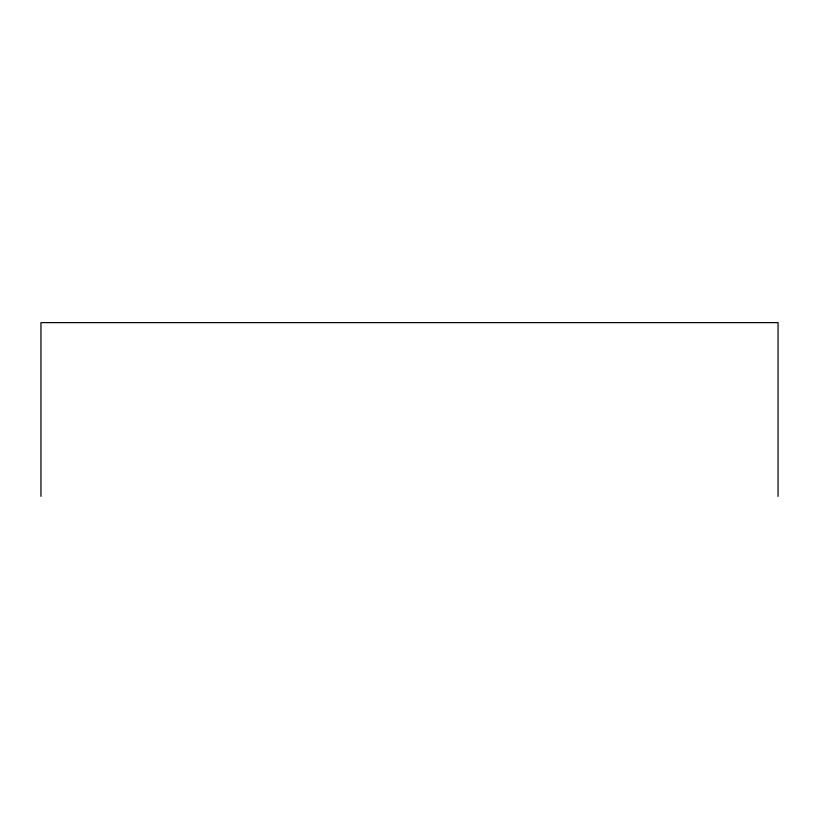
<?xml version="1.0" encoding="UTF-8"?>
<svg xmlns="http://www.w3.org/2000/svg" width="819" height="819" viewBox="0 0 819 819"><rect width="100%" height="100%" fill="white"/><g stroke="black" fill="none" stroke-linecap="round" stroke-linejoin="round"><path stroke-width="1.23" d="M778.05 496.375L778.05 322.625L40.95 322.625L40.95 496.375"/></g></svg>
